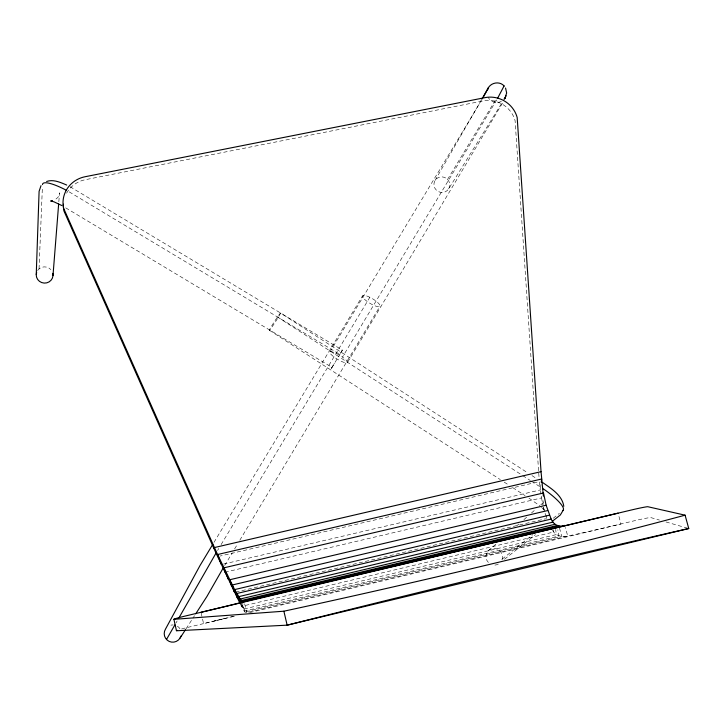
<?xml version="1.0" encoding="UTF-8"?>
<svg xmlns="http://www.w3.org/2000/svg" width="725" height="725" viewBox="0 0 725 725"><rect width="100%" height="100%" fill="white"/><g stroke="black" fill="none" stroke-linecap="round" stroke-linejoin="round"><path stroke-width="0.54" stroke-dasharray="3.62 2.72" d="M543.052 504.373L543.215 500.223M39.041 268.884L42.358 187.965M58.834 201.795L59.541 192.868L58.036 197.273L54.375 200.354M540.977 484.481L540.306 489.946L540.913 493.933M502.461 103.149L347.375 362.681M496.698 99.914L342.49 357.072A10.241 2.284 31 0 1 347.103 362.853A10.241 2.284 31 0 1 337.053 359.002A10.241 2.284 31 0 1 330.219 351.752A10.241 2.284 31 0 1 342.49 357.072M176.012 622.929L177.136 620.981M435.063 180.434L481.192 100.258M65.703 207.858L332.014 367.367L331.334 368.508L334.433 363.361M70.108 186.751L342.39 350.103L340.632 353.03M341.366 351.797L341.847 350.991L341.557 351.48M331.787 367.747L340.786 352.776M332.548 366.469L333.4 365.047M224.696 565.491L232.254 552.867M234.583 548.979L237.492 544.122M239.821 540.234L380.027 306.167M213.975 542.373L362.482 295.945M329.938 351.942L481.346 100.603M217.6 550.438L218.76 548.499M221.098 544.62L369.841 297.277M447.579 179.419L495.556 99.896M342.39 350.103L339.808 354.371L67.878 191.092M448.648 188.881A7.993 7.748 30.3 0 0 442.014 176.864A7.993 7.748 30.3 0 0 434.909 188.246A7.993 7.748 30.3 0 0 448.648 188.881L502.697 101.681M186.08 628.765L194.517 615.706M488.378 550.719L495.991 544.058M517.143 525.543L518.828 524.066M523.903 519.626L527.293 516.662M531.516 512.956L535.748 509.258M540.823 504.817L543.36 502.597M502.189 559.111L532.993 534.452M553.238 518.248L559.401 513.318M504.482 559.265L535.521 534.651M501.392 101.373C496.797 103.892 490.562 102.035 488.161 97.358M233.35 616.304A47.134 0.779 -13.4 0 1 224.641 618.498L203.571 623.618L201.006 612.299M214.509 620.981L224.641 618.498M240.564 604.433L244.769 611.991L246.708 612.616L567.684 536.002A45.557 0.716 -13.2 0 0 620.972 523.957L618.362 514.243M234.411 616.25L188.21 627.279A12.76 0.607 -13.3 0 0 181.386 629.019M249.826 612.571L635.191 520.568A12.307 0.562 -12.6 0 1 650.76 517.577L659.451 520.079M235.697 592.126L545.626 518.774M223.581 564.05L540.306 489.946L539.373 481.599L219.883 556.102M224.968 572.215L541.53 497.921L541.067 494.93M665.958 521.955L687.662 528.208M280.548 313.037A10.241 0.498 -57.1 0 1 272.464 326.295A10.241 0.498 -57.1 0 1 271.911 325.561A10.241 0.498 -57.1 0 1 280.548 313.037L528.172 473.153M531.969 475.6L536.708 478.672M277.467 316.997L521.783 474.993M522.725 475.609L530.338 480.521M531.289 481.137L540.796 487.291M269.401 330.237L500.395 479.66M504.192 482.116L507.998 484.581M512.747 487.653L525.108 495.646M528.915 498.102L540.025 505.968M541.557 507.319L544.131 510.137M552.495 530.238C555.395 535.857 561.866 537.461 567.684 536.002L565.455 527.501M544.185 510.137L543.397 507.482M545.082 513.345L546.07 516.445M240.899 604.188L241.534 606.345L553.746 532.023L553.592 529.821M241.652 604.115L243.065 609.227L556.338 534.57L555.667 529.431M559.501 527.981L561.703 536.373L244.769 611.991L242.268 601.125M242.522 604.759L244.153 611.13L559.002 536.029L557.788 529.748M543.514 507.382L544.756 512.312M244.678 603.807L246.708 612.616M541.53 497.921L543.016 505.407M538.729 473.008L539.047 477.304M538.575 470.752L515.094 120.703A26.598 25.003 31.1 0 0 483.213 100.902L85.387 179.691A27.786 26.571 3.4 0 0 66.093 194.11M546.577 515.203L546.732 518.511M37.6 270.479A8.392 8.12 7.5 0 1 50.868 269.609M177.362 626.237A8.637 8.555 -61.6 0 1 180.38 629.49M170.901 625.177A8.637 8.555 -61.6 0 1 173.121 624.959M498.338 564.068A8.401 8.165 51.1 0 1 494.205 565.065M488.369 562.464A8.401 8.165 51.1 0 1 487.88 551.245A8.401 8.165 51.1 0 1 498.945 550.085A8.401 8.165 51.1 0 1 501.374 561.105M364.403 299.18A10.159 2.619 31 0 0 379.483 306.63A10.159 2.619 31 0 0 369.904 297.304A10.159 2.619 31 0 0 364.403 299.18"/><path stroke-width="1.09" d="M36.25 274.467L39.096 191.337L40.999 185.663M543.378 496.063L541.04 471.667L517.179 117.513A26.743 25.121 31.1 0 0 485.134 97.612L85.151 176.719A27.949 26.716 3.5 0 0 63.619 208.283L217.554 554.525L234.628 589.597L240.238 599.013L242.268 601.125L244.171 601.605L618.072 513.155M52.997 275.482L58.652 204.033M541.249 482.288L541.647 479.007L217.554 554.525L217.681 556.619L239.594 602.529L236.803 593.503L551.163 519.064C553.32 524.728 559.084 527.492 564.893 525.38M505.044 98.12L504.808 98.636L506.657 92.99L505.552 88.015M481.753 99.28L487.943 88.523C490.734 82.496 499.588 80.847 504.083 85.922L497.731 98.02M563.416 509.82L560.353 514.958L552.368 521.284M487.49 89.855L488.559 87.508L483.62 96.652M505.851 96.38L506.113 95.8M217.681 556.619L213.92 548.499L214.419 547.556L541.04 471.667M166.496 639.459L174.897 624.877M178.812 618.062L216.431 552.377M223.527 567.43L206.897 596.512L195.723 613.839M212.806 544.312L199.946 565.654L165.536 629.019A8.637 8.555 -61.6 0 0 169.206 641.426A8.637 8.555 -61.6 0 0 180.978 636.043M504.473 98.808L505.08 97.902L503.984 99.225M180.054 638.1L185.482 629.699M503.685 86.438L504.083 85.922M46.617 181.477C53.432 179.084 60.492 182.437 66.718 185.056M51.901 201.097L52.399 200.952M685.089 515.176A418.978 17.3 -13 0 1 283.883 611.202L174.317 619.304A12.742 0.526 -13.3 0 1 185.663 615.942L632.282 509.784A12.298 0.489 -12.7 0 1 647.824 506.721L685.089 515.176L688.75 528.525L287.145 625.168L176.873 630.75A12.76 0.607 -13.3 0 1 177.108 630.324M553.048 522.118L238.679 596.657L240.582 603.118M554.997 524.302L240.238 599.013L241.371 603.1M556.972 525.562L241.443 600.508L241.978 602.629M242.268 601.125L558.948 525.879M231.628 586.235L229.544 579.792L546.124 505.252L551.163 519.064M547.674 510.554L232.199 585.002L234.592 592.388L229.544 579.792M549.36 515.185L234.628 589.597L237.265 597.844M224.968 572.215L223.744 567.874L543.505 492.955L546.124 505.252M52.273 200.952L50.65 200.97L53.967 201.822L61.833 205.538M542.409 482.352C550.946 488.414 562.156 494.985 563.805 506.313M542.69 488.514L544.593 489.747A31.148 6.797 33.5 0 1 562.926 510.5M213.92 548.499L63.981 211.093A27.786 26.571 3.4 0 1 63.41 204.16M223.744 567.874L228.402 579.474M217.554 554.525L221.379 564.567M283.883 611.202L287.145 625.168A421.225 8.464 -13.8 0 1 688.75 528.525M173.891 619.241L176.438 630.668M52.834 273.37A8.392 8.12 7.5 0 1 44.171 283.085A8.392 8.12 7.5 0 1 36.649 272.382M42.503 184.594A31.166 6.824 31 0 1 66.193 190.186M244.171 601.605A47.08 0.48 -13.3 0 1 201.006 612.299"/></g></svg>
